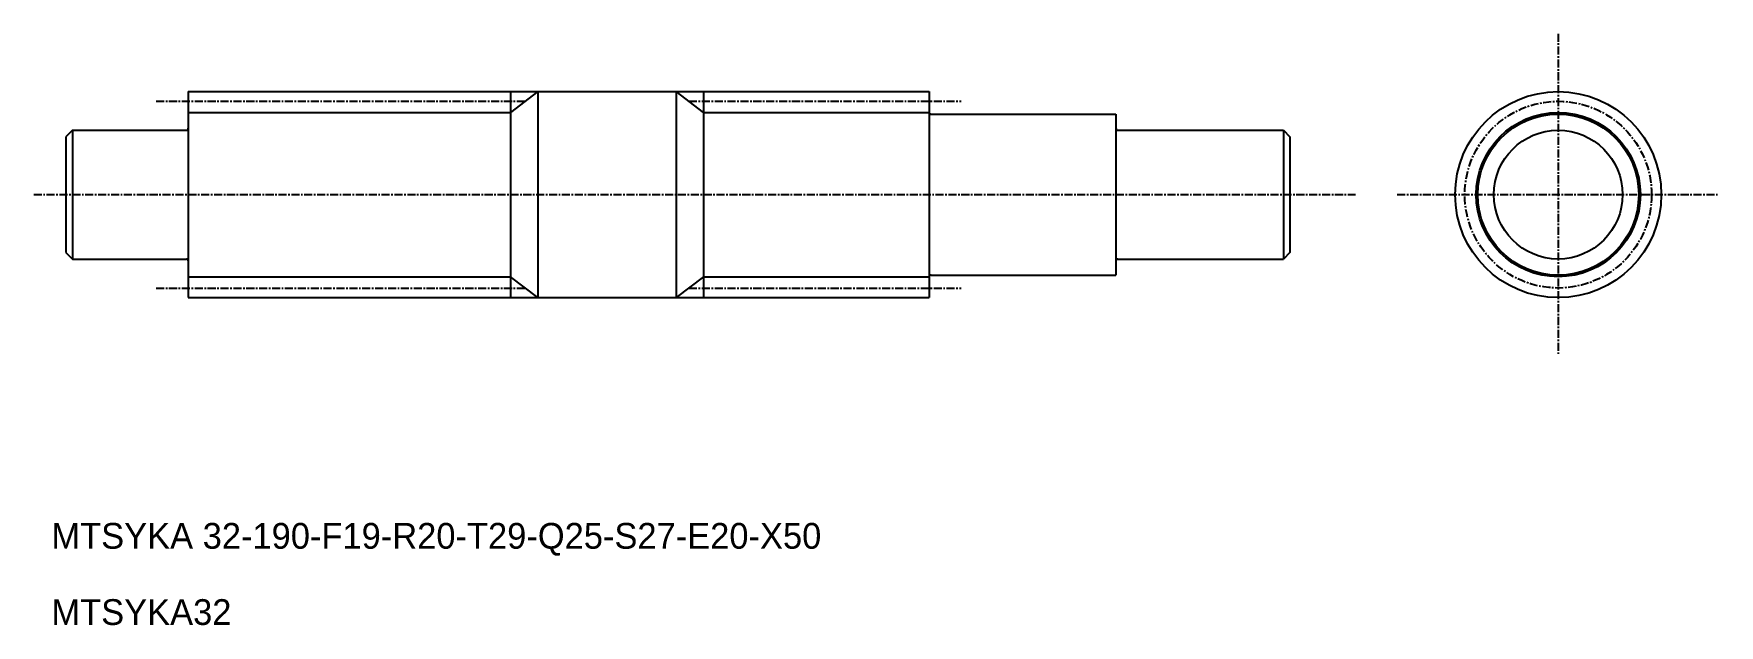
# Model space of a CAD drawing. Extents: x 116 to 378, y 108 to 200.
import ezdxf

# ---------------------------------------------------------------- set-up
doc = ezdxf.new("R2010")
doc.units = 0
doc.linetypes.add('CENTER', pattern=[2, 1.25, -0.25, 0.25, -0.25])
doc.layers.get('0').update_dxf_attribs({"linetype": 'CONTINUOUS'})
doc.layers.add('CENTER', color=1, linetype='CENTER')

msp = doc.modelspace()

# ---------------------------------------------------------------- linework, layer by layer
at = {"color": 7, "linetype": 'CONTINUOUS'}
for p, q in [((139.96, 190.91), (254.96, 190.91)), ((139.96, 190.91), (139.96, 158.91)), ((189.96, 190.91), (189.96, 158.91)), ((194.21, 190.91), (194.21, 158.91)), ((215.71, 190.91), (215.71, 158.91)), ((219.96, 190.91), (219.96, 158.91)), ((254.96, 190.91), (254.96, 158.91)), ((255.26, 187.41), (283.96, 187.41)), ((283.96, 187.41), (283.96, 162.41)), ((121.96, 184.91), (120.96, 183.91)), ((120.96, 183.91), (120.96, 165.91)), ((121.96, 184.91), (139.66, 184.91)), ((121.96, 184.91), (121.96, 164.91)), ((284.26, 184.91), (309.96, 184.91)), ((309.96, 184.91), (309.96, 164.91)), ((309.96, 184.91), (310.96, 183.91)), ((310.96, 183.91), (310.96, 165.91)), ((120.96, 165.91), (121.96, 164.91)), ((121.96, 164.91), (139.66, 164.91)), ((284.26, 164.91), (309.96, 164.91)), ((310.96, 165.91), (309.96, 164.91)), ((255.26, 162.41), (283.96, 162.41)), ((139.96, 158.91), (254.96, 158.91)), ((181.21, 158.91), (181.21, 158.91)), ((222.46, 158.91), (222.46, 158.91))]:
    msp.add_line(p, q, dxfattribs=at)
at = {"color": 3, "linetype": 'CONTINUOUS'}
for p, q in [((194.21, 190.91), (189.96, 187.66)), ((219.96, 187.66), (215.71, 190.91)), ((139.96, 187.66), (189.96, 187.66)), ((219.96, 187.66), (254.96, 187.66)), ((139.96, 162.16), (189.96, 162.16)), ((194.21, 158.91), (189.96, 162.16)), ((219.96, 162.16), (215.71, 158.91)), ((219.96, 162.16), (254.96, 162.16))]:
    msp.add_line(p, q, dxfattribs=at)
at = {"color": 7, "linetype": 'CONTINUOUS'}
for radius in [16, 12.5, 10]:
    msp.add_circle((352.62, 174.91), radius, dxfattribs=at)
at = {"color": 3, "linetype": 'CONTINUOUS'}
msp.add_circle((352.62, 174.91), 12.75, dxfattribs=at)
at = {"color": 7, "linetype": 'CONTINUOUS'}
for centre, start, end in [((255.26, 187.71), 180, 270), ((139.66, 185.21), 270, 0), ((284.26, 185.21), 180, 270), ((139.66, 164.61), 0, 90), ((284.26, 164.61), 90, 180), ((255.26, 162.11), 90, 180)]:
    msp.add_arc(centre, 0.3, start, end, dxfattribs=at)
at = {"layer": 'CENTER', "color": 1, "linetype": 'CENTER'}
for p, q in [((352.62, 199.91), (352.62, 149.91)), ((134.96, 189.41), (192.25, 189.41)), ((217.67, 189.41), (259.96, 189.41)), ((115.96, 174.91), (321.13, 174.91)), ((327.62, 174.91), (377.62, 174.91)), ((134.96, 160.41), (192.25, 160.41)), ((217.67, 160.41), (259.96, 160.41))]:
    msp.add_line(p, q, dxfattribs=at)
msp.add_circle((352.62, 174.91), 14.5, dxfattribs=at)

# ---------------------------------------------------------------- texts
at = {"color": 7, "linetype": 'CONTINUOUS'}
for s, p in [('MTSYKA 32-190-F19-R20-T29-Q25-S27-E20-X50', (118.71, 119.92)), ('MTSYKA32', (118.71, 108.08))]:
    msp.add_text(s, height=4, dxfattribs=at).set_placement(p)

doc.saveas('drawing.dxf')
